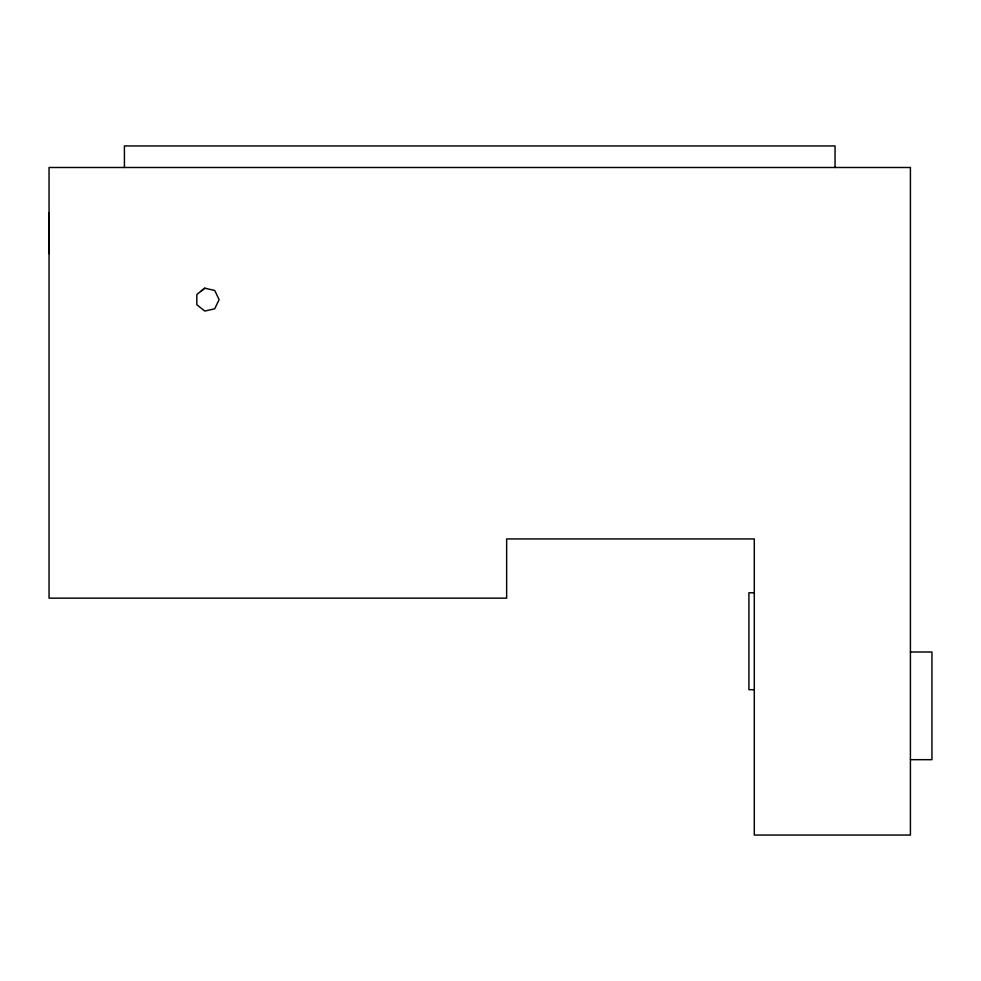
<?xml version="1.0" encoding="UTF-8"?>
<svg xmlns="http://www.w3.org/2000/svg" width="981" height="981" viewBox="0 0 981 981"><rect width="100%" height="100%" fill="white"/><g stroke="black" fill="none" stroke-linecap="round" stroke-linejoin="round"><path stroke-width="1.47" d="M49.05 253.625L49.05 212.828M204.771 288.181L196.813 294.533L196.813 304.711L204.771 311.063L214.704 308.794L219.119 299.622L214.704 290.45L204.771 288.181L201.215 291.014M754.291 592.782L748.908 592.782L748.908 689.692L754.291 689.692M910.417 652.009L931.95 652.009L931.95 759.674L910.417 759.674M835.052 167.493L835.052 145.948L124.415 145.948L124.415 167.493M910.417 167.493L49.05 167.493L49.05 598.165L506.65 598.165L506.65 538.949L754.291 538.949L754.291 835.052L910.417 835.052L910.417 167.493"/></g></svg>
